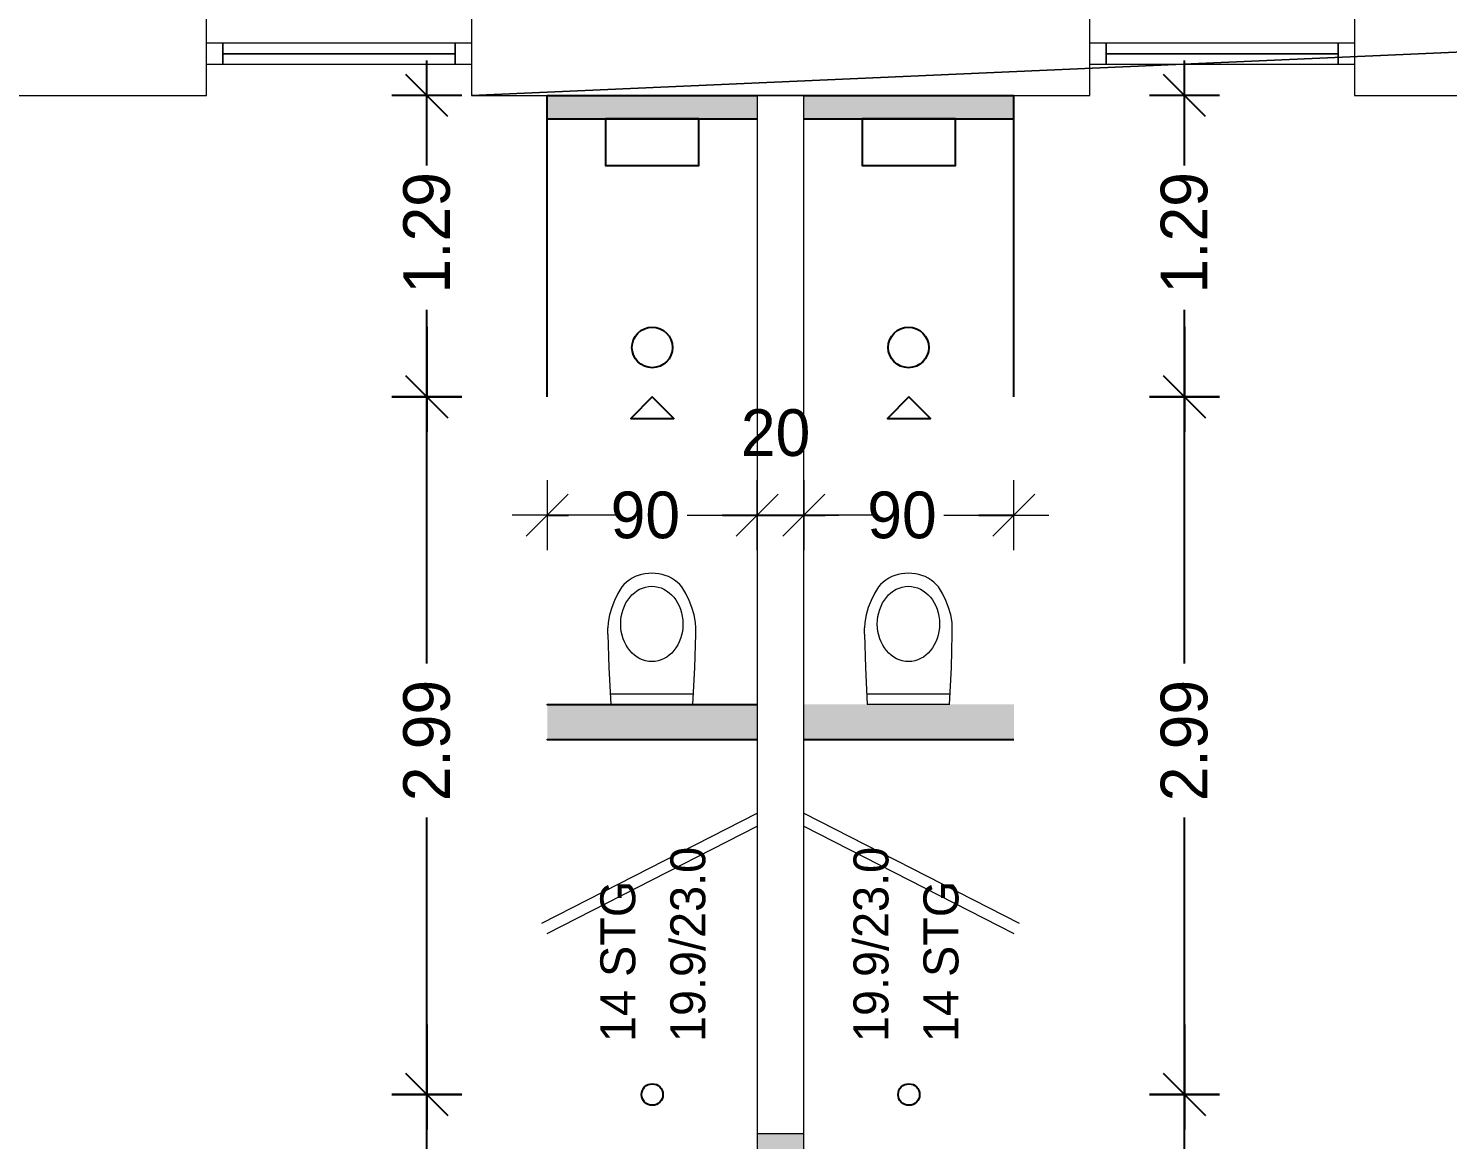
# Model space of a CAD drawing. Header units: metres. Extents: x 153.5 to 178.4, y 23.4 to 51.6.
# Drawn here: x 162.57 to 168.66, y 41.66 to 46.42 of the extents above; entities that cross this region are included whole.
import ezdxf

# ---------------------------------------------------------------- set-up
doc = ezdxf.new("R2010")
doc.units = ezdxf.units.M
doc.header["$XCLIPFRAME"] = 2
doc.header["$PDMODE"] = 65
doc.linetypes.add('AUSGEZOGEN', pattern=[0])
for name, color, linetype, lineweight in [('Allgemein01', 7, 'AUSGEZOGEN', 13), ('Allgemein03', 7, 'AUSGEZOGEN', 25), ('Design', 7, 'AUSGEZOGEN', 18), ('Fenster', 7, 'AUSGEZOGEN', 13), ('Sanitär', 7, 'AUSGEZOGEN', 25), ('Standard', 7, 'AUSGEZOGEN', 25), ('Treppe', 7, 'AUSGEZOGEN', 13), ('Wand Holz nicht tragend', 7, 'AUSGEZOGEN', 13), ('Wand Holz tragend', 7, 'AUSGEZOGEN', 13)]:
    doc.layers.add(name, color=color, linetype=linetype, lineweight=lineweight)
doc.styles.add('Posterama Text Light', font='')
doc.styles.get('Posterama Text Light').set_extended_font_data('Posterama Text Light')
doc.dimstyles.new('DIMSTYLE_13', dxfattribs={"dimtxt": 0.2, "dimasz": 0.3, "dimexe": 0, "dimexo": 1e-06, "dimgap": 0.1, "dimtad": 2, "dimdec": 1, "dimlfac": 100, "dimrnd": 0.5, "dimzin": 4, "dimdsep": 46, "dimtxsty": 'Posterama Text Light', "dimblk1": 'ALL_ML_STRICH', "dimblk2": 'ALL_ML_STRICH', "dimsah": 1, "dimcen": 0, "dimse1": 1, "dimse2": 1, "dimclrd": 7, "dimclre": 7, "dimclrt": 7, "dimadec": 0, "dimazin": 0, "dimtfac": 1, "dimtdec": 0, "dimtix": 1, "dimtmove": 2, "dimatfit": 3, "dimfxl": 0, "dimtvp": 1.2, "dimtzin": 0, "dimlwd": 0, "dimlwe": 18, "dimarcsym": 0})
doc.dimstyles.new('DIMSTYLE_14', dxfattribs={"dimtxt": 0.2, "dimasz": 0.3, "dimexe": 0, "dimexo": 1e-06, "dimgap": 0.1, "dimtad": 0, "dimrnd": 0.005, "dimzin": 4, "dimdsep": 46, "dimtxsty": 'Posterama Text Light', "dimblk1": 'ALL_ML_STRICH', "dimblk2": 'ALL_ML_STRICH', "dimsah": 1, "dimcen": 0, "dimse1": 1, "dimse2": 1, "dimclrd": 7, "dimclre": 7, "dimclrt": 7, "dimadec": 0, "dimazin": 0, "dimtfac": 1, "dimtdec": 0, "dimtix": 1, "dimtmove": 2, "dimatfit": 3, "dimfxl": 0, "dimtzin": 0, "dimlwd": 0, "dimlwe": 18, "dimarcsym": 0})
doc.dimstyles.new('DIMSTYLE_17', dxfattribs={"dimtxt": 0.2, "dimasz": 0.3, "dimexe": 0, "dimexo": 1e-06, "dimgap": 0.1, "dimtad": 0, "dimdec": 1, "dimlfac": 100, "dimrnd": 0.5, "dimzin": 4, "dimdsep": 46, "dimtxsty": 'Posterama Text Light', "dimblk1": 'ALL_ML_STRICH', "dimblk2": 'ALL_ML_STRICH', "dimsah": 1, "dimcen": 0, "dimse1": 1, "dimse2": 1, "dimclrd": 7, "dimclre": 7, "dimclrt": 7, "dimadec": 0, "dimazin": 0, "dimtfac": 1, "dimtdec": 0, "dimtix": 1, "dimtmove": 2, "dimatfit": 3, "dimfxl": 0, "dimtzin": 0, "dimlwd": 0, "dimlwe": 25, "dimarcsym": 0})
doc.dimstyles.new('DIMSTYLE_3', dxfattribs={"dimtxt": 0.2, "dimasz": 0.3, "dimexe": 0, "dimexo": 1e-06, "dimgap": 0.1, "dimtad": 0, "dimdec": 3, "dimrnd": 0.005, "dimzin": 0, "dimdsep": 46, "dimtxsty": 'Posterama Text Light', "dimblk1": 'ALL_ML_STRICH', "dimblk2": 'ALL_ML_STRICH', "dimsah": 1, "dimcen": 0, "dimse1": 1, "dimse2": 1, "dimclrd": 7, "dimclre": 7, "dimclrt": 7, "dimadec": 0, "dimazin": 0, "dimtfac": 1, "dimtdec": 0, "dimtix": 1, "dimtmove": 2, "dimatfit": 3, "dimfxl": 0, "dimtzin": 0, "dimlwd": 0, "dimlwe": 25, "dimarcsym": 0})
doc.dimstyles.new('DIMSTYLE_5', dxfattribs={"dimtxt": 0.2, "dimasz": 0.3, "dimexe": 0, "dimexo": 1e-06, "dimgap": 0.1, "dimtad": 0, "dimrnd": 0.005, "dimzin": 0, "dimdsep": 46, "dimtxsty": 'Posterama Text Light', "dimblk1": 'ALL_ML_STRICH', "dimblk2": 'ALL_ML_STRICH', "dimsah": 1, "dimcen": 0, "dimse1": 1, "dimse2": 1, "dimclrd": 7, "dimclre": 7, "dimclrt": 7, "dimadec": 0, "dimazin": 0, "dimtfac": 1, "dimtdec": 0, "dimtix": 1, "dimtmove": 2, "dimatfit": 3, "dimfxl": 0, "dimtzin": 0, "dimlwd": 0, "dimlwe": 25, "dimarcsym": 0})
doc.dimstyles.new('DIMSTYLE_7', dxfattribs={"dimtxt": 0.2, "dimasz": 0.3, "dimexe": 0, "dimexo": 1e-06, "dimgap": 0.1, "dimtad": 2, "dimdec": 1, "dimlfac": 100, "dimrnd": 0.5, "dimzin": 0, "dimdsep": 46, "dimtxsty": 'Posterama Text Light', "dimblk1": 'ALL_ML_STRICH', "dimblk2": 'ALL_ML_STRICH', "dimsah": 1, "dimcen": 0, "dimse1": 1, "dimse2": 1, "dimclrd": 7, "dimclre": 7, "dimclrt": 7, "dimadec": 0, "dimazin": 0, "dimtfac": 1, "dimtdec": 0, "dimtix": 1, "dimtmove": 2, "dimatfit": 3, "dimfxl": 0, "dimtvp": 1.2, "dimtzin": 0, "dimlwd": 0, "dimlwe": 25, "dimarcsym": 0})
picture_1 = doc.add_image_def('image1.jpg', size_in_pixel=(256, 256))

# ---------------------------------------------------------------- blocks, each defined once
blk = doc.blocks.new('COMPLEXOBJECT_20')
at = {"layer": 'Standard', "linetype": 'AUSGEZOGEN', "lineweight": 13, "transparency": 33554687}
blk.add_hatch(color=252, dxfattribs=at).paths.add_polyline_path([(165.6978, 40.684), (165.8978, 40.684), (165.8978, 41.684), (165.6978, 41.684)])
at = {"layer": 'Standard', "color": 252, "linetype": 'AUSGEZOGEN', "lineweight": 13, "transparency": 33554687}
blk.add_lwpolyline([(165.6978, 40.684), (165.8978, 40.684), (165.8978, 41.684), (165.6978, 41.684), (165.6978, 40.684)], close=True, dxfattribs=at)
blk = doc.blocks.new('ALL_ML_STRICH')
at = {"color": 0, "linetype": 'ByBlock', "lineweight": -2}
for p, q in [((0, -0.5), (0, 0.5)), ((-0.3, -0.3), (0.3, 0.3)), ((-1, 0), (0.5, 0))]:
    blk.add_line(p, q, dxfattribs=at)
blk = doc.blocks.new('*D34')
at = {"layer": 'DEFPOINTS', "color": 7, "linetype": 'AUSGEZOGEN', "lineweight": 25, "transparency": 33554687}
for p in [(159.1478, 50.5721), (159.1478, 46.1348), (172.4478, 46.1348)]:
    blk.add_point(p, dxfattribs=at)
at = {"layer": 'Standard', "color": 7, "linetype": 'AUSGEZOGEN', "lineweight": -2, "transparency": 33554687}
for p, q in [((159.1478, 50.5721), (165.4248, 50.5721)), ((166.2248, 50.5721), (172.4478, 50.5721))]:
    blk.add_line(p, q, dxfattribs=at)
at = {"layer": 'Standard', "color": 7, "linetype": 'AUSGEZOGEN', "lineweight": 25, "transparency": 33554687, "xscale": 0.3, "yscale": 0.3, "zscale": 0.3, "rotation": 180}
blk.add_blockref('ALL_ML_STRICH', (159.1478, 50.5721), dxfattribs=at)
at = {"layer": 'Standard', "color": 7, "linetype": 'AUSGEZOGEN', "lineweight": 25, "transparency": 33554687, "xscale": 0.3, "yscale": 0.3, "zscale": 0.3}
blk.add_blockref('ALL_ML_STRICH', (172.4478, 50.5721), dxfattribs=at)
at = {"layer": 'Standard', "color": 7, "linetype": 'AUSGEZOGEN', "lineweight": 25, "transparency": 33554687, "insert": (165.8248, 50.5721), "char_height": 0.2, "width": 1, "attachment_point": 5, "style": 'Posterama Text Light'}
blk.add_mtext('\\A1;{\\A1;{13.30\\H0.132000;\\S^ ;}}', dxfattribs=at)
blk = doc.blocks.new('*D41')
at = {"layer": 'DEFPOINTS', "color": 7, "linetype": 'AUSGEZOGEN', "lineweight": 25, "transparency": 33554687}
for p in [(164.4728, 48.7721), (164.4728, 46.4848), (165.6978, 46.1348)]:
    blk.add_point(p, dxfattribs=at)
at = {"layer": 'Standard', "color": 7, "linetype": 'AUSGEZOGEN', "lineweight": -2, "transparency": 33554687}
for p, q in [((164.4728, 48.7721), (164.7699, 48.7721)), ((165.5699, 48.7721), (165.6978, 48.7721))]:
    blk.add_line(p, q, dxfattribs=at)
at = {"layer": 'Standard', "color": 7, "linetype": 'AUSGEZOGEN', "lineweight": 25, "transparency": 33554687, "xscale": 0.3, "yscale": 0.3, "zscale": 0.3, "rotation": 180}
blk.add_blockref('ALL_ML_STRICH', (164.4728, 48.7721), dxfattribs=at)
at = {"layer": 'Standard', "color": 7, "linetype": 'AUSGEZOGEN', "lineweight": 25, "transparency": 33554687, "xscale": 0.3, "yscale": 0.3, "zscale": 0.3}
blk.add_blockref('ALL_ML_STRICH', (165.6978, 48.7721), dxfattribs=at)
at = {"layer": 'Standard', "color": 7, "linetype": 'AUSGEZOGEN', "lineweight": 25, "transparency": 33554687, "insert": (165.1699, 48.7721), "char_height": 0.2, "width": 1, "attachment_point": 5, "style": 'Posterama Text Light'}
blk.add_mtext('\\A1;{\\A1;{1.22\\H0.132000;\\S5^ ;}}', dxfattribs=at)
blk = doc.blocks.new('*D42')
at = {"layer": 'DEFPOINTS', "color": 7, "linetype": 'AUSGEZOGEN', "lineweight": 25, "transparency": 33554687}
for p in [(165.6978, 48.7721), (165.6978, 46.1348), (165.8978, 46.1348)]:
    blk.add_point(p, dxfattribs=at)
at = {"layer": 'Standard', "color": 7, "linetype": 'AUSGEZOGEN', "lineweight": -2, "transparency": 33554687}
blk.add_line((165.6978, 48.7721), (165.8978, 48.7721), dxfattribs=at)
at = {"layer": 'Standard', "color": 7, "linetype": 'AUSGEZOGEN', "lineweight": 25, "transparency": 33554687, "xscale": 0.3, "yscale": 0.3, "zscale": 0.3, "rotation": 180}
blk.add_blockref('ALL_ML_STRICH', (165.6978, 48.7721), dxfattribs=at)
at = {"layer": 'Standard', "color": 7, "linetype": 'AUSGEZOGEN', "lineweight": 25, "transparency": 33554687, "xscale": 0.3, "yscale": 0.3, "zscale": 0.3}
blk.add_blockref('ALL_ML_STRICH', (165.8978, 48.7721), dxfattribs=at)
at = {"layer": 'Standard', "color": 7, "linetype": 'AUSGEZOGEN', "lineweight": 25, "transparency": 33554687, "insert": (165.7766, 49.1249), "char_height": 0.2, "width": 0.8, "attachment_point": 5, "style": 'Posterama Text Light'}
blk.add_mtext('\\A1;{\\A1;{20\\H0.132000;\\S^ ;}}', dxfattribs=at)
blk = doc.blocks.new('*D43')
at = {"layer": 'DEFPOINTS', "color": 7, "linetype": 'AUSGEZOGEN', "lineweight": 25, "transparency": 33554687}
for p in [(165.8978, 48.7721), (167.1228, 46.4848), (165.8978, 46.1348)]:
    blk.add_point(p, dxfattribs=at)
at = {"layer": 'Standard', "color": 7, "linetype": 'AUSGEZOGEN', "lineweight": -2, "transparency": 33554687}
for p, q in [((165.8978, 48.7721), (166.1949, 48.7721)), ((166.9949, 48.7721), (167.1228, 48.7721))]:
    blk.add_line(p, q, dxfattribs=at)
at = {"layer": 'Standard', "color": 7, "linetype": 'AUSGEZOGEN', "lineweight": 25, "transparency": 33554687, "xscale": 0.3, "yscale": 0.3, "zscale": 0.3, "rotation": 180}
blk.add_blockref('ALL_ML_STRICH', (165.8978, 48.7721), dxfattribs=at)
at = {"layer": 'Standard', "color": 7, "linetype": 'AUSGEZOGEN', "lineweight": 25, "transparency": 33554687, "xscale": 0.3, "yscale": 0.3, "zscale": 0.3}
blk.add_blockref('ALL_ML_STRICH', (167.1228, 48.7721), dxfattribs=at)
at = {"layer": 'Standard', "color": 7, "linetype": 'AUSGEZOGEN', "lineweight": 25, "transparency": 33554687, "insert": (166.5949, 48.7721), "char_height": 0.2, "width": 1, "attachment_point": 5, "style": 'Posterama Text Light'}
blk.add_mtext('\\A1;{\\A1;{1.22\\H0.132000;\\S5^ ;}}', dxfattribs=at)
blk = doc.blocks.new('*D82')
at = {"layer": 'DEFPOINTS', "color": 7, "linetype": 'AUSGEZOGEN', "lineweight": 25, "transparency": 33554687}
for p in [(159.1478, 49.6721), (159.1478, 46.1348), (165.6978, 46.1348)]:
    blk.add_point(p, dxfattribs=at)
at = {"layer": 'Standard', "color": 7, "linetype": 'AUSGEZOGEN', "lineweight": -2, "transparency": 33554687}
for p, q in [((159.1478, 49.6721), (162.1094, 49.6721)), ((162.7694, 49.6721), (165.6978, 49.6721))]:
    blk.add_line(p, q, dxfattribs=at)
at = {"layer": 'Standard', "color": 7, "linetype": 'AUSGEZOGEN', "lineweight": 25, "transparency": 33554687, "xscale": 0.3, "yscale": 0.3, "zscale": 0.3, "rotation": 180}
blk.add_blockref('ALL_ML_STRICH', (159.1478, 49.6721), dxfattribs=at)
at = {"layer": 'Standard', "color": 7, "linetype": 'AUSGEZOGEN', "lineweight": 25, "transparency": 33554687, "xscale": 0.3, "yscale": 0.3, "zscale": 0.3}
blk.add_blockref('ALL_ML_STRICH', (165.6978, 49.6721), dxfattribs=at)
at = {"layer": 'Standard', "color": 7, "linetype": 'AUSGEZOGEN', "lineweight": 25, "transparency": 33554687, "insert": (162.4394, 49.6721), "char_height": 0.2, "width": 0.8, "attachment_point": 5, "style": 'Posterama Text Light'}
blk.add_mtext('\\A1;{\\A1;{6.55\\H0.132000;\\S^ ;}}', dxfattribs=at)
blk = doc.blocks.new('*D83')
at = {"layer": 'DEFPOINTS', "color": 7, "linetype": 'AUSGEZOGEN', "lineweight": 25, "transparency": 33554687}
for p in [(165.6978, 49.6721), (165.6978, 46.1348), (165.8978, 46.1348)]:
    blk.add_point(p, dxfattribs=at)
at = {"layer": 'Standard', "color": 7, "linetype": 'AUSGEZOGEN', "lineweight": -2, "transparency": 33554687}
blk.add_line((165.6978, 49.6721), (165.8978, 49.6721), dxfattribs=at)
at = {"layer": 'Standard', "color": 7, "linetype": 'AUSGEZOGEN', "lineweight": 25, "transparency": 33554687, "xscale": 0.3, "yscale": 0.3, "zscale": 0.3, "rotation": 180}
blk.add_blockref('ALL_ML_STRICH', (165.6978, 49.6721), dxfattribs=at)
at = {"layer": 'Standard', "color": 7, "linetype": 'AUSGEZOGEN', "lineweight": 25, "transparency": 33554687, "xscale": 0.3, "yscale": 0.3, "zscale": 0.3}
blk.add_blockref('ALL_ML_STRICH', (165.8978, 49.6721), dxfattribs=at)
at = {"layer": 'Standard', "color": 7, "linetype": 'AUSGEZOGEN', "lineweight": 25, "transparency": 33554687, "insert": (165.7766, 50.0249), "char_height": 0.2, "width": 0.8, "attachment_point": 5, "style": 'Posterama Text Light'}
blk.add_mtext('\\A1;{\\A1;{20\\H0.132000;\\S^ ;}}', dxfattribs=at)
blk = doc.blocks.new('*D84')
at = {"layer": 'DEFPOINTS', "color": 7, "linetype": 'AUSGEZOGEN', "lineweight": 25, "transparency": 33554687}
for p in [(165.8978, 49.6721), (165.8978, 46.1348), (172.4478, 46.1348)]:
    blk.add_point(p, dxfattribs=at)
at = {"layer": 'Standard', "color": 7, "linetype": 'AUSGEZOGEN', "lineweight": -2, "transparency": 33554687}
for p, q in [((165.8978, 49.6721), (168.8594, 49.6721)), ((169.5194, 49.6721), (172.4478, 49.6721))]:
    blk.add_line(p, q, dxfattribs=at)
at = {"layer": 'Standard', "color": 7, "linetype": 'AUSGEZOGEN', "lineweight": 25, "transparency": 33554687, "xscale": 0.3, "yscale": 0.3, "zscale": 0.3, "rotation": 180}
blk.add_blockref('ALL_ML_STRICH', (165.8978, 49.6721), dxfattribs=at)
at = {"layer": 'Standard', "color": 7, "linetype": 'AUSGEZOGEN', "lineweight": 25, "transparency": 33554687, "xscale": 0.3, "yscale": 0.3, "zscale": 0.3}
blk.add_blockref('ALL_ML_STRICH', (172.4478, 49.6721), dxfattribs=at)
at = {"layer": 'Standard', "color": 7, "linetype": 'AUSGEZOGEN', "lineweight": 25, "transparency": 33554687, "insert": (169.1894, 49.6721), "char_height": 0.2, "width": 0.8, "attachment_point": 5, "style": 'Posterama Text Light'}
blk.add_mtext('\\A1;{\\A1;{6.55\\H0.132000;\\S^ ;}}', dxfattribs=at)
blk = doc.blocks.new('*D140')
at = {"layer": 'DEFPOINTS', "color": 7, "linetype": 'AUSGEZOGEN', "lineweight": 25, "transparency": 33554687}
for p in [(166.7978, 41.8526), (167.5285, 40.4848), (167.6978, 40.4848)]:
    blk.add_point(p, dxfattribs=at)
at = {"layer": 'Standard', "color": 7, "linetype": 'AUSGEZOGEN', "lineweight": -2, "transparency": 33554687}
for p, q in [((167.5285, 41.5559), (167.5285, 41.8526)), ((167.5285, 40.4848), (167.5285, 40.8959))]:
    blk.add_line(p, q, dxfattribs=at)
at = {"layer": 'Standard', "color": 7, "linetype": 'AUSGEZOGEN', "lineweight": 25, "transparency": 33554687, "xscale": 0.3, "yscale": 0.3, "zscale": 0.3}
for p, rotation in [((167.5285, 41.8526), 90), ((167.5285, 40.4848), 270)]:
    blk.add_blockref('ALL_ML_STRICH', p, dxfattribs=dict(at, rotation=rotation))
at = {"layer": 'Standard', "color": 7, "linetype": 'AUSGEZOGEN', "lineweight": 25, "transparency": 33554687, "insert": (167.5285, 41.2259), "char_height": 0.2, "width": 0.8, "attachment_point": 5, "rotation": 90, "style": 'Posterama Text Light'}
blk.add_mtext('\\A1;{\\A1;{1.37\\H0.132000;\\S^ ;}}', dxfattribs=at)
blk = doc.blocks.new('*D141')
at = {"layer": 'DEFPOINTS', "color": 7, "linetype": 'AUSGEZOGEN', "lineweight": 25, "transparency": 33554687}
for p in [(166.7978, 44.8426), (166.7978, 41.8526), (167.5285, 41.8526)]:
    blk.add_point(p, dxfattribs=at)
at = {"layer": 'Standard', "color": 7, "linetype": 'AUSGEZOGEN', "lineweight": -2, "transparency": 33554687}
for p, q in [((167.5285, 43.6997), (167.5285, 44.8426)), ((167.5285, 41.8526), (167.5285, 43.0397))]:
    blk.add_line(p, q, dxfattribs=at)
at = {"layer": 'Standard', "color": 7, "linetype": 'AUSGEZOGEN', "lineweight": 25, "transparency": 33554687, "xscale": 0.3, "yscale": 0.3, "zscale": 0.3}
for p, rotation in [((167.5285, 44.8426), 90), ((167.5285, 41.8526), 270)]:
    blk.add_blockref('ALL_ML_STRICH', p, dxfattribs=dict(at, rotation=rotation))
at = {"layer": 'Standard', "color": 7, "linetype": 'AUSGEZOGEN', "lineweight": 25, "transparency": 33554687, "insert": (167.5285, 43.3697), "char_height": 0.2, "width": 0.8, "attachment_point": 5, "rotation": 90, "style": 'Posterama Text Light'}
blk.add_mtext('\\A1;{\\A1;{2.99\\H0.132000;\\S^ ;}}', dxfattribs=at)
blk = doc.blocks.new('*D142')
at = {"layer": 'DEFPOINTS', "color": 7, "linetype": 'AUSGEZOGEN', "lineweight": 25, "transparency": 33554687}
for p in [(165.8978, 46.1348), (166.7978, 44.8426), (167.5285, 44.8426)]:
    blk.add_point(p, dxfattribs=at)
at = {"layer": 'Standard', "color": 7, "linetype": 'AUSGEZOGEN', "lineweight": -2, "transparency": 33554687}
for p, q in [((167.5285, 45.876), (167.5285, 46.1348)), ((167.5285, 44.8426), (167.5285, 45.216))]:
    blk.add_line(p, q, dxfattribs=at)
at = {"layer": 'Standard', "color": 7, "linetype": 'AUSGEZOGEN', "lineweight": 25, "transparency": 33554687, "xscale": 0.3, "yscale": 0.3, "zscale": 0.3}
for p, rotation in [((167.5285, 46.1348), 90), ((167.5285, 44.8426), 270)]:
    blk.add_blockref('ALL_ML_STRICH', p, dxfattribs=dict(at, rotation=rotation))
at = {"layer": 'Standard', "color": 7, "linetype": 'AUSGEZOGEN', "lineweight": 25, "transparency": 33554687, "insert": (167.5285, 45.546), "char_height": 0.2, "width": 0.8, "attachment_point": 5, "rotation": 90, "style": 'Posterama Text Light'}
blk.add_mtext('\\A1;{\\A1;{1.29\\H0.132000;\\S^ ;}}', dxfattribs=at)
blk = doc.blocks.new('*D143')
at = {"layer": 'DEFPOINTS', "color": 7, "linetype": 'AUSGEZOGEN', "lineweight": 18, "transparency": 33554687}
for p in [(164.7978, 46.1348), (165.6978, 46.1348), (164.7978, 44.3355)]:
    blk.add_point(p, dxfattribs=at)
at = {"layer": 'Standard', "color": 7, "linetype": 'AUSGEZOGEN', "lineweight": -2, "transparency": 33554687}
for p, q in [((164.7978, 44.3355), (164.8883, 44.3355)), ((165.5483, 44.3355), (165.6978, 44.3355))]:
    blk.add_line(p, q, dxfattribs=at)
at = {"layer": 'Standard', "color": 7, "linetype": 'AUSGEZOGEN', "lineweight": 18, "transparency": 33554687, "xscale": 0.3, "yscale": 0.3, "zscale": 0.3, "rotation": 180}
blk.add_blockref('ALL_ML_STRICH', (164.7978, 44.3355), dxfattribs=at)
at = {"layer": 'Standard', "color": 7, "linetype": 'AUSGEZOGEN', "lineweight": 18, "transparency": 33554687, "xscale": 0.3, "yscale": 0.3, "zscale": 0.3}
blk.add_blockref('ALL_ML_STRICH', (165.6978, 44.3355), dxfattribs=at)
at = {"layer": 'Standard', "color": 7, "linetype": 'AUSGEZOGEN', "lineweight": 18, "transparency": 33554687, "insert": (165.2183, 44.3355), "char_height": 0.2, "width": 0.8, "attachment_point": 5, "style": 'Posterama Text Light'}
blk.add_mtext('\\A1;{\\A1;{90\\H0.132000;\\S^ ;}}', dxfattribs=at)
blk = doc.blocks.new('*D144')
at = {"layer": 'DEFPOINTS', "color": 7, "linetype": 'AUSGEZOGEN', "lineweight": 18, "transparency": 33554687}
for p in [(165.6978, 46.1348), (165.8978, 46.1348), (165.6978, 44.3355)]:
    blk.add_point(p, dxfattribs=at)
at = {"layer": 'Standard', "color": 7, "linetype": 'AUSGEZOGEN', "lineweight": -2, "transparency": 33554687}
blk.add_line((165.6978, 44.3355), (165.8978, 44.3355), dxfattribs=at)
at = {"layer": 'Standard', "color": 7, "linetype": 'AUSGEZOGEN', "lineweight": 18, "transparency": 33554687, "xscale": 0.3, "yscale": 0.3, "zscale": 0.3, "rotation": 180}
blk.add_blockref('ALL_ML_STRICH', (165.6978, 44.3355), dxfattribs=at)
at = {"layer": 'Standard', "color": 7, "linetype": 'AUSGEZOGEN', "lineweight": 18, "transparency": 33554687, "xscale": 0.3, "yscale": 0.3, "zscale": 0.3}
blk.add_blockref('ALL_ML_STRICH', (165.8978, 44.3355), dxfattribs=at)
at = {"layer": 'Standard', "color": 7, "linetype": 'AUSGEZOGEN', "lineweight": 18, "transparency": 33554687, "insert": (165.7766, 44.6883), "char_height": 0.2, "width": 0.8, "attachment_point": 5, "style": 'Posterama Text Light'}
blk.add_mtext('\\A1;{\\A1;{20\\H0.132000;\\S^ ;}}', dxfattribs=at)
blk = doc.blocks.new('*D145')
at = {"layer": 'DEFPOINTS', "color": 7, "linetype": 'AUSGEZOGEN', "lineweight": 18, "transparency": 33554687}
for p in [(165.8978, 46.1348), (166.7978, 46.1348), (165.8978, 44.3355)]:
    blk.add_point(p, dxfattribs=at)
at = {"layer": 'Standard', "color": 7, "linetype": 'AUSGEZOGEN', "lineweight": -2, "transparency": 33554687}
for p, q in [((165.8978, 44.3355), (165.9883, 44.3355)), ((166.6483, 44.3355), (166.7978, 44.3355))]:
    blk.add_line(p, q, dxfattribs=at)
at = {"layer": 'Standard', "color": 7, "linetype": 'AUSGEZOGEN', "lineweight": 18, "transparency": 33554687, "xscale": 0.3, "yscale": 0.3, "zscale": 0.3, "rotation": 180}
blk.add_blockref('ALL_ML_STRICH', (165.8978, 44.3355), dxfattribs=at)
at = {"layer": 'Standard', "color": 7, "linetype": 'AUSGEZOGEN', "lineweight": 18, "transparency": 33554687, "xscale": 0.3, "yscale": 0.3, "zscale": 0.3}
blk.add_blockref('ALL_ML_STRICH', (166.7978, 44.3355), dxfattribs=at)
at = {"layer": 'Standard', "color": 7, "linetype": 'AUSGEZOGEN', "lineweight": 18, "transparency": 33554687, "insert": (166.3183, 44.3355), "char_height": 0.2, "width": 0.8, "attachment_point": 5, "style": 'Posterama Text Light'}
blk.add_mtext('\\A1;{\\A1;{90\\H0.132000;\\S^ ;}}', dxfattribs=at)
blk = doc.blocks.new('*D149')
at = {"layer": 'DEFPOINTS', "color": 7, "linetype": 'AUSGEZOGEN', "lineweight": 25, "transparency": 33554687}
for p in [(164.7978, 41.8526), (164.2817, 40.4848), (165.6978, 40.4848)]:
    blk.add_point(p, dxfattribs=at)
at = {"layer": 'Standard', "color": 7, "linetype": 'AUSGEZOGEN', "lineweight": -2, "transparency": 33554687}
for p, q in [((164.2817, 41.5559), (164.2817, 41.8526)), ((164.2817, 40.4848), (164.2817, 40.8959))]:
    blk.add_line(p, q, dxfattribs=at)
at = {"layer": 'Standard', "color": 7, "linetype": 'AUSGEZOGEN', "lineweight": 25, "transparency": 33554687, "xscale": 0.3, "yscale": 0.3, "zscale": 0.3}
for p, rotation in [((164.2817, 41.8526), 90), ((164.2817, 40.4848), 270)]:
    blk.add_blockref('ALL_ML_STRICH', p, dxfattribs=dict(at, rotation=rotation))
at = {"layer": 'Standard', "color": 7, "linetype": 'AUSGEZOGEN', "lineweight": 25, "transparency": 33554687, "insert": (164.2817, 41.2259), "char_height": 0.2, "width": 0.8, "attachment_point": 5, "rotation": 90, "style": 'Posterama Text Light'}
blk.add_mtext('\\A1;{\\A1;{1.37\\H0.132000;\\S^ ;}}', dxfattribs=at)
blk = doc.blocks.new('*D150')
at = {"layer": 'DEFPOINTS', "color": 7, "linetype": 'AUSGEZOGEN', "lineweight": 25, "transparency": 33554687}
for p in [(164.7978, 44.8426), (164.2817, 41.8526), (164.7978, 41.8526)]:
    blk.add_point(p, dxfattribs=at)
at = {"layer": 'Standard', "color": 7, "linetype": 'AUSGEZOGEN', "lineweight": -2, "transparency": 33554687}
for p, q in [((164.2817, 43.6997), (164.2817, 44.8426)), ((164.2817, 41.8526), (164.2817, 43.0397))]:
    blk.add_line(p, q, dxfattribs=at)
at = {"layer": 'Standard', "color": 7, "linetype": 'AUSGEZOGEN', "lineweight": 25, "transparency": 33554687, "xscale": 0.3, "yscale": 0.3, "zscale": 0.3}
for p, rotation in [((164.2817, 44.8426), 90), ((164.2817, 41.8526), 270)]:
    blk.add_blockref('ALL_ML_STRICH', p, dxfattribs=dict(at, rotation=rotation))
at = {"layer": 'Standard', "color": 7, "linetype": 'AUSGEZOGEN', "lineweight": 25, "transparency": 33554687, "insert": (164.2817, 43.3697), "char_height": 0.2, "width": 0.8, "attachment_point": 5, "rotation": 90, "style": 'Posterama Text Light'}
blk.add_mtext('\\A1;{\\A1;{2.99\\H0.132000;\\S^ ;}}', dxfattribs=at)
blk = doc.blocks.new('*D151')
at = {"layer": 'DEFPOINTS', "color": 7, "linetype": 'AUSGEZOGEN', "lineweight": 25, "transparency": 33554687}
for p in [(165.6978, 46.1348), (164.2817, 44.8426), (164.7978, 44.8426)]:
    blk.add_point(p, dxfattribs=at)
at = {"layer": 'Standard', "color": 7, "linetype": 'AUSGEZOGEN', "lineweight": -2, "transparency": 33554687}
for p, q in [((164.2817, 45.876), (164.2817, 46.1348)), ((164.2817, 44.8426), (164.2817, 45.216))]:
    blk.add_line(p, q, dxfattribs=at)
at = {"layer": 'Standard', "color": 7, "linetype": 'AUSGEZOGEN', "lineweight": 25, "transparency": 33554687, "xscale": 0.3, "yscale": 0.3, "zscale": 0.3}
for p, rotation in [((164.2817, 46.1348), 90), ((164.2817, 44.8426), 270)]:
    blk.add_blockref('ALL_ML_STRICH', p, dxfattribs=dict(at, rotation=rotation))
at = {"layer": 'Standard', "color": 7, "linetype": 'AUSGEZOGEN', "lineweight": 25, "transparency": 33554687, "insert": (164.2817, 45.546), "char_height": 0.2, "width": 0.8, "attachment_point": 5, "rotation": 90, "style": 'Posterama Text Light'}
blk.add_mtext('\\A1;{\\A1;{1.29\\H0.132000;\\S^ ;}}', dxfattribs=at)

msp = doc.modelspace()

# ---------------------------------------------------------------- hatches: boundary and pattern name
at = {"layer": 'Design', "linetype": 'AUSGEZOGEN', "lineweight": 25, "transparency": 33554687}
for points in [[(165.6978, 46.0348), (165.6978, 46.1348), (164.7978, 46.1348), (164.7978, 46.0348)], [(166.7978, 46.0348), (166.7978, 46.1348), (165.8978, 46.1348), (165.8978, 46.0348)], [(164.7978, 43.5248), (164.7978, 43.3748), (165.6978, 43.3748), (165.6978, 43.5248), (165.6951, 43.5248), (165.0714, 43.5248)], [(165.8978, 43.5248), (165.8978, 43.3748), (166.7978, 43.3748), (166.7978, 43.5248), (166.7951, 43.5248), (166.1714, 43.5248)]]:
    msp.add_hatch(color=254, dxfattribs=at).paths.add_polyline_path(points)

# ---------------------------------------------------------------- linework, layer by layer
at = {"layer": 'Allgemein01', "color": 252, "linetype": 'AUSGEZOGEN', "lineweight": 25, "transparency": 33554687}
for points in [[(165.4478, 46.0346), (165.0478, 46.0346), (165.0478, 45.8346), (165.4478, 45.8346), (165.4478, 46.0346)], [(166.5478, 46.0346), (166.1478, 46.0346), (166.1478, 45.8346), (166.5478, 45.8346), (166.5478, 46.0346)]]:
    msp.add_lwpolyline(points, close=True, dxfattribs=at)
for centre in [(165.2478, 45.0548), (166.3461, 45.0548)]:
    msp.add_circle(centre, 0.0869, dxfattribs=at)
at = {"layer": 'Allgemein03', "color": 252, "linetype": 'AUSGEZOGEN', "lineweight": 25, "transparency": 33554687}
for p, q in [((164.7978, 46.1348), (165.6978, 46.1348)), ((165.8978, 46.1348), (166.7978, 46.1348))]:
    msp.add_line(p, q, dxfattribs=at)
at = {"layer": 'Allgemein03', "color": 7, "linetype": 'AUSGEZOGEN', "lineweight": 25, "transparency": 33554687}
for p, q in [((164.7978, 44.8426), (164.7978, 46.1348)), ((166.7978, 44.8426), (166.7978, 46.1348))]:
    msp.add_line(p, q, dxfattribs=at)
at = {"layer": 'Allgemein03', "color": 252, "linetype": 'AUSGEZOGEN', "lineweight": 25, "transparency": 33554687}
for points in [[(164.7979, 46.0349), (164.7978, 46.0348), (165.6978, 46.0348)], [(165.8979, 46.0349), (165.8978, 46.0348), (166.7978, 46.0348)], [(164.7979, 43.5249), (164.7978, 43.5248), (165.6978, 43.5248)], [(164.7979, 43.3749), (164.7978, 43.3748), (165.6978, 43.3748)], [(165.8979, 43.3749), (165.8978, 43.3748), (166.7978, 43.3748)]]:
    msp.add_lwpolyline(points, dxfattribs=at)
at = {"layer": 'Fenster', "transparency": 33554687}
for points in [[(163.3378, 46.3598), (163.4078, 46.3598), (163.4078, 46.2678), (163.3378, 46.2678), (163.3378, 46.3598)], [(163.4078, 46.3598), (164.4028, 46.3598), (164.4028, 46.2678), (163.4078, 46.2678), (163.4078, 46.3598)], [(164.4028, 46.3598), (164.4728, 46.3598), (164.4728, 46.2678), (164.4028, 46.2678), (164.4028, 46.3598)], [(167.1228, 46.3598), (167.1928, 46.3598), (167.1928, 46.2678), (167.1228, 46.2678), (167.1228, 46.3598)], [(167.1928, 46.3598), (168.1878, 46.3598), (168.1878, 46.2678), (167.1928, 46.2678), (167.1928, 46.3598)], [(168.1878, 46.3598), (168.2578, 46.3598), (168.2578, 46.2678), (168.1878, 46.2678), (168.1878, 46.3598)]]:
    msp.add_lwpolyline(points, close=True, dxfattribs=at)
for points in [[(163.4078, 46.3138, 3.24), (164.4028, 46.3138, 3.24), (164.4028, 46.3138, 5.36), (163.4078, 46.3138, 5.36)], [(167.1928, 46.3138, 3.24), (168.1878, 46.3138, 3.24), (168.1878, 46.3138, 5.36), (167.1928, 46.3138, 5.36)]]:
    msp.add_3dface(points, dxfattribs=at)
at = {"layer": 'Sanitär', "color": 252, "linetype": 'AUSGEZOGEN', "lineweight": 13, "transparency": 33554687}
for p, q in [((165.1373, 44.049), (165.1265, 44.0391)), ((165.149, 44.0579), (165.1373, 44.049)), ((165.1614, 44.0657), (165.149, 44.0579)), ((165.1745, 44.0723), (165.1614, 44.0657)), ((165.1881, 44.0777), (165.1745, 44.0723)), ((165.2021, 44.0819), (165.1881, 44.0777)), ((165.2165, 44.0847), (165.2021, 44.0819)), ((165.2311, 44.0863), (165.2165, 44.0847)), ((165.2457, 44.0867), (165.2311, 44.0863)), ((165.2609, 44.0863), (165.2457, 44.0867)), ((165.2755, 44.0847), (165.2609, 44.0863)), ((165.2898, 44.0819), (165.2755, 44.0847)), ((165.3039, 44.0777), (165.2898, 44.0819)), ((165.3175, 44.0723), (165.3039, 44.0777)), ((165.3306, 44.0657), (165.3175, 44.0723)), ((165.343, 44.0579), (165.3306, 44.0657)), ((165.3546, 44.049), (165.343, 44.0579)), ((165.3654, 44.0391), (165.3546, 44.049)), ((166.2373, 44.049), (166.2265, 44.0391)), ((166.249, 44.0579), (166.2373, 44.049)), ((166.2614, 44.0657), (166.249, 44.0579)), ((166.2745, 44.0723), (166.2614, 44.0657)), ((166.2881, 44.0777), (166.2745, 44.0723)), ((166.3021, 44.0819), (166.2881, 44.0777)), ((166.3165, 44.0847), (166.3021, 44.0819)), ((166.3311, 44.0863), (166.3165, 44.0847)), ((166.3457, 44.0867), (166.3311, 44.0863)), ((166.3609, 44.0863), (166.3457, 44.0867)), ((166.3755, 44.0847), (166.3609, 44.0863)), ((166.3898, 44.0819), (166.3755, 44.0847)), ((166.4039, 44.0777), (166.3898, 44.0819)), ((166.4175, 44.0723), (166.4039, 44.0777)), ((166.4306, 44.0657), (166.4175, 44.0723)), ((166.443, 44.0579), (166.4306, 44.0657)), ((166.4546, 44.049), (166.443, 44.0579)), ((166.4654, 44.0391), (166.4546, 44.049)), ((165.1002, 44.0006), (165.0857, 43.9708)), ((165.1173, 44.0289), (165.1002, 44.0006)), ((165.1265, 44.0391), (165.1173, 44.0289)), ((165.3747, 44.0289), (165.3654, 44.0391)), ((165.3918, 44.0006), (165.3747, 44.0289)), ((165.4063, 43.9708), (165.3918, 44.0006)), ((166.2002, 44.0006), (166.1857, 43.9708)), ((166.2173, 44.0289), (166.2002, 44.0006)), ((166.2265, 44.0391), (166.2173, 44.0289)), ((166.4747, 44.0289), (166.4654, 44.0391)), ((166.4918, 44.0006), (166.4747, 44.0289)), ((166.5063, 43.9708), (166.4918, 44.0006)), ((165.074, 43.9398), (165.0648, 43.908)), ((165.0857, 43.9708), (165.074, 43.9398)), ((165.418, 43.9398), (165.4063, 43.9708)), ((165.4271, 43.908), (165.418, 43.9398)), ((166.174, 43.9398), (166.1648, 43.908)), ((166.1857, 43.9708), (166.174, 43.9398)), ((166.518, 43.9398), (166.5063, 43.9708)), ((166.5271, 43.908), (166.518, 43.9398)), ((165.059, 43.8753), (165.058, 43.8524)), ((165.0648, 43.908), (165.059, 43.8753)), ((165.4329, 43.8753), (165.4271, 43.908)), ((165.434, 43.8524), (165.4329, 43.8753)), ((166.159, 43.8753), (166.158, 43.8524)), ((166.1648, 43.908), (166.159, 43.8753)), ((166.5329, 43.8753), (166.5271, 43.908)), ((166.534, 43.8524), (166.5329, 43.8753)), ((165.058, 43.8262), (165.058, 43.8524)), ((165.058, 43.8262), (165.062, 43.6826)), ((165.43, 43.6826), (165.434, 43.8262)), ((165.434, 43.8262), (165.434, 43.8524)), ((166.158, 43.8262), (166.158, 43.8524)), ((166.158, 43.8262), (166.162, 43.6826)), ((166.53, 43.6826), (166.534, 43.8262)), ((166.534, 43.8262), (166.534, 43.8524)), ((165.062, 43.6826), (165.0696, 43.5248)), ((165.4224, 43.5248), (165.43, 43.6826)), ((166.162, 43.6826), (166.1696, 43.5248)), ((166.5224, 43.5248), (166.53, 43.6826)), ((165.0674, 43.5707), (165.1641, 43.5707)), ((165.1641, 43.5707), (165.246, 43.5707)), ((165.246, 43.5707), (165.3279, 43.5707)), ((165.3279, 43.5707), (165.4246, 43.5707)), ((166.1674, 43.5707), (166.2641, 43.5707)), ((166.2641, 43.5707), (166.346, 43.5707)), ((166.346, 43.5707), (166.4279, 43.5707)), ((166.4279, 43.5707), (166.5246, 43.5707)), ((165.4224, 43.5248), (165.0696, 43.5248)), ((166.5224, 43.5248), (166.1696, 43.5248))]:
    msp.add_line(p, q, dxfattribs=at)
for centre in [(165.246, 43.8695), (166.346, 43.8695)]:
    msp.add_ellipse(centre, major_axis=(0.0003, -0.1615), ratio=0.826368, dxfattribs=at)
at = {"layer": 'Treppe', "color": 7, "linetype": 'AUSGEZOGEN', "lineweight": 13, "transparency": 33554687}
for p, q in [((164.775, 42.5871), (165.6978, 43.0587)), ((165.8978, 43.0587), (166.8205, 42.5871)), ((164.7978, 42.5426), (165.6978, 43.0026)), ((165.8978, 43.0026), (166.7978, 42.5426))]:
    msp.add_line(p, q, dxfattribs=at)
at = {"layer": 'Treppe', "color": 7, "linetype": 'AUSGEZOGEN', "lineweight": 25, "transparency": 33554687}
for points in [[(165.2478, 44.8426), (165.1558, 44.7506), (165.3398, 44.7506), (165.2478, 44.8426)], [(166.3478, 44.8426), (166.2558, 44.7506), (166.4398, 44.7506), (166.3478, 44.8426)]]:
    msp.add_lwpolyline(points, close=True, dxfattribs=at)
for centre in [(165.2478, 41.8526), (166.3478, 41.8526)]:
    msp.add_circle(centre, 0.046, dxfattribs=at)

# ---------------------------------------------------------------- block references
at = {"layer": 'Standard', "color": 252, "linetype": 'AUSGEZOGEN', "lineweight": 13, "transparency": 33554687}
msp.add_blockref('COMPLEXOBJECT_20', (0, 0), dxfattribs=at)

# ---------------------------------------------------------------- texts
at = {"layer": 'Wand Holz tragend', "color": 7, "linetype": 'AUSGEZOGEN', "lineweight": 25, "transparency": 33554687, "char_height": 0.15, "attachment_point": 1, "rotation": 90, "style": 'Posterama Text Light'}
for s, insert, width in [('\\A1;{\\fPosterama Text Light|i0|b0;\\H0.150000;\\W1.000000;\\C7;19.9/23.0}\\P', (165.3253, 42.0776), 0.9225), ('\\A1;{\\fPosterama Text Light|i0|b0;\\H0.150000;\\W1.000000;\\C7;19.9/23.0}\\P', (166.1102, 42.0776), 0.9225), ('\\A1;{\\fPosterama Text Light|i0|b0;\\H0.150000;\\W1.000000;\\C7;14 STG}\\P', (165.0253, 42.0776), 0.7125), ('\\A1;{\\fPosterama Text Light|i0|b0;\\H0.150000;\\W1.000000;\\C7;14 STG}\\P', (166.4102, 42.0776), 0.7125)]:
    msp.add_mtext(s, dxfattribs=dict(at, insert=insert, width=width))

# ---------------------------------------------------------------- dimensions: what is measured, and where the dimension line sits
at = {"layer": 'Standard', "color": 7, "linetype": 'AUSGEZOGEN', "lineweight": 25, "transparency": 33554687}
for base, p1, p2, dimstyle, picture, middle in [((172.4478, 50.5721), (159.1478, 46.1348), (172.4478, 46.1348), 'DIMSTYLE_5', '*D34', (165.8248, 50.5721)), ((165.8978, 49.6721), (165.6978, 46.1348), (165.8978, 46.1348), 'DIMSTYLE_7', '*D83', (165.7766, 50.0249)), ((165.6978, 49.6721), (159.1478, 46.1348), (165.6978, 46.1348), 'DIMSTYLE_5', '*D82', (162.4394, 49.6721)), ((172.4478, 49.6721), (165.8978, 46.1348), (172.4478, 46.1348), 'DIMSTYLE_5', '*D84', (169.1894, 49.6721)), ((165.8978, 48.7721), (165.6978, 46.1348), (165.8978, 46.1348), 'DIMSTYLE_7', '*D42', (165.7766, 49.1249)), ((165.6978, 48.7721), (164.4728, 46.4848), (165.6978, 46.1348), 'DIMSTYLE_3', '*D41', (165.1699, 48.7721)), ((167.1228, 48.7721), (165.8978, 46.1348), (167.1228, 46.4848), 'DIMSTYLE_3', '*D43', (166.5949, 48.7721))]:
    dim = msp.add_linear_dim(base=base, p1=p1, p2=p2, dimstyle=dimstyle, override={"dimpost": '<>', "dimclrd": 7, "dimclre": 7, "dimclrt": 7, "dimlwd": 0, "dimlwe": 25}, dxfattribs=at)
    dim.commit()
    dim.dimension.update_dxf_attribs({"geometry": picture, "text_midpoint": middle, "dimtype": 160})
for base, p1, p2, picture, middle in [((164.2817, 46.1348), (164.7978, 44.8426), (165.6978, 46.1348), '*D151', (164.2817, 45.546)), ((167.5285, 46.1348), (166.7978, 44.8426), (165.8978, 46.1348), '*D142', (167.5285, 45.546)), ((164.2817, 44.8426), (164.7978, 41.8526), (164.7978, 44.8426), '*D150', (164.2817, 43.3697)), ((167.5285, 44.8426), (166.7978, 41.8526), (166.7978, 44.8426), '*D141', (167.5285, 43.3697)), ((164.2817, 41.8526), (165.6978, 40.4848), (164.7978, 41.8526), '*D149', (164.2817, 41.2259)), ((167.5285, 41.8526), (167.6978, 40.4848), (166.7978, 41.8526), '*D140', (167.5285, 41.2259))]:
    dim = msp.add_linear_dim(base=base, p1=p1, p2=p2, angle=90, dimstyle='DIMSTYLE_14', override={"dimpost": '<>', "dimclrd": 7, "dimclre": 7, "dimclrt": 7, "dimlwd": 0, "dimlwe": 25}, dxfattribs=at)
    dim.commit()
    dim.dimension.update_dxf_attribs({"geometry": picture, "text_midpoint": middle, "dimtype": 160})
at = {"layer": 'Standard', "color": 7, "linetype": 'AUSGEZOGEN', "lineweight": 18, "transparency": 33554687}
for base, p1, p2, dimstyle, picture, middle in [((165.6978, 44.3355), (164.7978, 46.1348), (165.6978, 46.1348), 'DIMSTYLE_17', '*D143', (165.2183, 44.3355)), ((165.8978, 44.3355), (165.6978, 46.1348), (165.8978, 46.1348), 'DIMSTYLE_13', '*D144', (165.7766, 44.6883)), ((166.7978, 44.3355), (165.8978, 46.1348), (166.7978, 46.1348), 'DIMSTYLE_17', '*D145', (166.3183, 44.3355))]:
    dim = msp.add_linear_dim(base=base, p1=p1, p2=p2, dimstyle=dimstyle, override={"dimpost": '<>', "dimclrd": 7, "dimclre": 7, "dimclrt": 7, "dimlwd": 0, "dimlwe": 18}, dxfattribs=at)
    dim.commit()
    dim.dimension.update_dxf_attribs({"geometry": picture, "text_midpoint": middle, "dimtype": 160})

# ---------------------------------------------------------------- pictures from other files: only their frames are drawn
at = {"layer": 'Wand Holz nicht tragend', "color": 1, "linetype": 'AUSGEZOGEN', "lineweight": 18, "transparency": 33554687}
image = msp.add_image(picture_1, insert=(165.6978, 46.1348), size_in_units=(2.56, 2.56), rotation=-90, dxfattribs=at)
image.set_boundary_path([(-0.5, 255.5), (564.5, 255.5), (564.5, 235.5), (-0.5, 235.5), (-0.5, 255.5)])
at = {"layer": 'Wand Holz tragend', "color": 1, "linetype": 'AUSGEZOGEN', "lineweight": 18, "transparency": 33554687}
image = msp.add_image(picture_1, insert=(172.4478, 46.4848), size_in_units=(2.56, 2.56), rotation=-180, dxfattribs=at)
image.set_boundary_path([(910.5, 255.5), (1329.5, 255.5), (1329.5, 220.5), (910.5, 220.5), (910.5, 255.5), (-0.5, 255.5), (418.5, 255.5), (418.5, 220.5), (-0.5, 220.5), (-0.5, 255.5), (797, 220.5), (532, 220.5), (532, 255.5), (797, 255.5), (797, 220.5), (-0.5, 255.5), (910.5, 255.5)])

doc.saveas('drawing.dxf')
